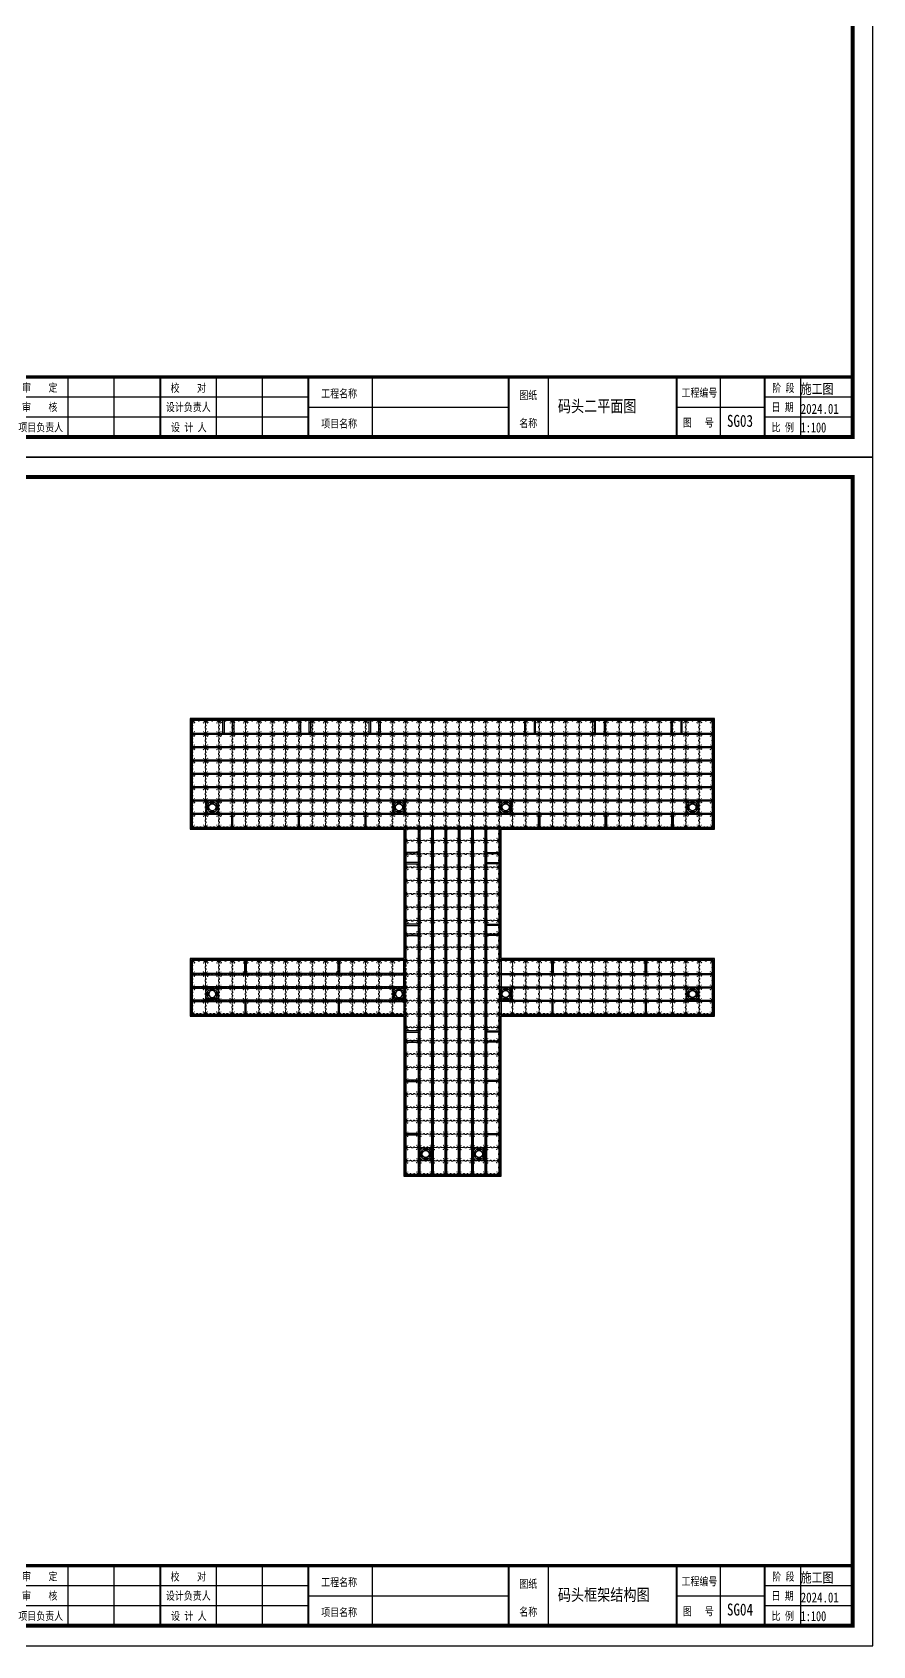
# Model space of a CAD drawing. Extents: x 343640352 to 343860175, y 671810750 to 672046431.
# Drawn here: x 343775215 to 343806715, y 671908190 to 671968662 of the extents above; entities that cross this region are included whole.
import ezdxf

# ---------------------------------------------------------------- set-up
doc = ezdxf.new("R2010")
doc.units = 0
doc.header["$LTSCALE"] = 1000
doc.layers.add('2维浮筒', color=7, linetype='Continuous', lineweight=5)
for name, color, linetype in [('W-_ANTICOLLISION防撞措施', 121, 'Continuous'), ('W-MOUNTING固定方式', 5, 'Continuous'), ('W-STEEL_FRAME钢架', 3, 'Continuous'), ('蓝色浮筒', 150, 'Continuous')]:
    doc.layers.add(name, color=color, linetype=linetype)
doc.styles.add('-宋体', font='', dxfattribs={"width": 0.8})
doc.styles.add('_TCH_DIM', font='SIMPLEX.shx', dxfattribs={"width": 0.7, "bigfont": 'GBCBIG.shx'})
doc.styles.get("Standard").update_dxf_attribs({"font": ''})
doc.styles.add('图框', font='')
doc.styles.add('黑体', font='simhei.ttf', dxfattribs={"width": 0.8})
doc.styles.get('-宋体').set_extended_font_data('SimSun')
doc.styles.get('Standard').set_extended_font_data('SimSun')
doc.styles.get('图框').set_extended_font_data('SimSun')

# ---------------------------------------------------------------- blocks, each defined once
blk = doc.blocks.new('$TITLEBLK$00000187')
for p, q in [((-196, 0), (-196, 15)), ((-184.5, 0), (-184.5, 15)), ((-159, 0), (-159, 15)), ((-147.5, 0), (-147.5, 15)), ((-120, 0), (-120, 15)), ((-76, 0), (-76, 15)), ((-33, 0), (-33, 15)), ((-13, 0), (-13, 15)), ((0, 0), (0, 15)), ((-136, 10), (-210, 10)), ((0, 10), (-22, 10)), ((-136, 5), (-210, 5)), ((-136, 7.5), (-86, 7.5)), ((-44, 7.5), (-22, 7.5)), ((0, 5), (-22, 5))]:
    blk.add_line(p, q)
for points, const_width in [([(-408.03, 0), (-408.03, 15), (0, 15)], 0.8), ([(-210, 0), (-210, 15)], 0.5), ([(-173, 0), (-173, 15)], 0.5), ([(-136, 0), (-136, 15)], 0.5), ([(-86, 0), (-86, 15)], 0.5), ([(-44, 0), (-44, 15)], 0.5), ([(-22, 0), (-22, 15)], 0.5)]:
    blk.add_lwpolyline(points, dxfattribs=dict(const_width=const_width))
at = {"style": '图框', "width": 0.8}
for s, p in [('审    定', (-207.53, 11.34)), ('校    对', (-170.43, 11.27)), ('工程名称', (-132.8, 9.86)), ('工程编号', (-42.79, 10.08)), ('阶 段', (-20.12, 11.27)), ('审    核', (-207.55, 6.48)), ('设计负责人', (-171.62, 6.48)), ('图纸', (-83.31, 9.46)), ('日 期', (-20.31, 6.48)), ('项目名称', (-132.8, 2.36)), ('名称', (-83.31, 2.46)), ('图   号', (-42.46, 2.6)), ('项目负责人', (-208.49, 1.42)), ('设 计 人', (-170.33, 1.42)), ('比 例', (-20.27, 1.42))]:
    blk.add_text(s, height=2, dxfattribs=at).set_placement(p)
for tag, p in [('审定人', (-193.68, 10.95)), ('校对', (-155.51, 10.92)), ('审核人', (-193.68, 6.03)), ('设计负责人', (-158.64, 6.23)), ('项目负责人', (-195.69, 1.11)), ('设计人', (-156.48, 1.18))]:
    blk.add_attdef(tag, p, '', height=3)
for tag, p, height, style, width in [('阶段', (-12.96, 10.81), 2.5, '黑体', 0.8), ('图名', (-73.67, 6.22), 3, '-宋体', 0.8), ('日期', (-12.96, 5.8), 2.5, '黑体', 0.8), ('图号', (-31.44, 2.55), 3, '_TCH_DIM', 0.7), ('比例', (-12.96, 1.14), 2.5, '黑体', 0.8)]:
    blk.add_attdef(tag, p, '', height=height, dxfattribs=dict(style=style, width=width))
blk = doc.blocks.new('rgthtyjyuk')
blk.add_lwpolyline([(0, 0), (420, 0), (420, 297), (0, 297)], close=True)
at = {"const_width": 1}
blk.add_lwpolyline([(6.97, 5), (415, 5), (415, 292), (6.97, 292)], close=True, dxfattribs=at)
at = {"const_width": 0.8}
blk.add_lwpolyline([(415, 20), (6.97, 20)], dxfattribs=at)
blk = doc.blocks.new('浮筒')
at = {"layer": '2维浮筒', "color": 150, "lineweight": 0}
for p, q in [((-49, 527), (-27, 549)), ((-49, 473), (-21, 445)), ((-49, 27), (-21, 55)), ((-16, 304), (-16, 326)), ((-16, 196), (-16, 174)), ((-13, 333), (-3, 345)), ((-13, 297), (16, 264)), ((-13, 203), (16, 236)), ((-13, 167), (-3, 155)), ((0, 351), (0, 395)), ((0, 105), (0, 149)), ((19, 242), (19, 258)), ((55, 479), (21, 445)), ((55, 21), (21, 55)), ((27, 549), (55, 521)), ((149, 500), (105, 500)), ((171, 484), (155, 497)), ((193, 481), (177, 481)), ((199, 484), (232, 513)), ((203, -13), (236, 16)), ((261, 516), (239, 516)), ((258, 19), (242, 19)), ((297, -13), (264, 16)), ((301, 484), (268, 513)), ((307, 481), (323, 481)), ((329, 484), (345, 497)), ((395, 500), (351, 500)), ((473, 549), (445, 521)), ((479, 445), (445, 479)), ((479, 55), (445, 21)), ((481, 307), (481, 323)), ((481, 193), (481, 177)), ((484, 329), (497, 345)), ((484, 301), (513, 268)), ((484, 199), (513, 232)), ((484, 171), (497, 155)), ((500, 351), (500, 395)), ((500, 105), (500, 149)), ((516, 239), (516, 261)), ((549, 473), (521, 445)), ((549, 27), (521, 55)), ((527, 549), (549, 527)), ((-27, -49), (-49, -27)), ((27, -49), (55, -21)), ((149, 0), (105, 0)), ((167, -13), (155, -3)), ((196, -16), (174, -16)), ((304, -16), (326, -16)), ((333, -13), (345, -3)), ((395, 0), (351, 0)), ((473, -49), (445, -21)), ((549, -27), (527, -49))]:
    blk.add_line(p, q, dxfattribs=at)
for centre in [(71, 89), (76, 415), (80, 80), (85, 424), (89, 71), (407, 65), (415, 76), (420, 420), (424, 85), (435, 93)]:
    blk.add_circle(centre, 3.5, dxfattribs=at)
for centre, radius, start, end in [((-22, 500), 38, 135, 225), ((-22, 0), 38, 135, 225), ((-24, 500), 7, 90, 270), ((-24, 0), 7, 90, 270), ((0, 522), 38, 45, 135), ((0, 500), 25, 106.2602, 163.7398), ((0, 500), 25, 196.2602, 253.7398), ((0, 0), 25, 106.2602, 163.7398), ((-70, 395), 70, 0, 45), ((-70, 105), 70, 315, 0), ((-6, 326), 10, 137.72631, 180), ((-6, 304), 10, 180, 222.27369), ((-6, 196), 10, 137.72631, 180), ((-6, 174), 10, 180, 222.27369), ((0, 524), 7, 0, 180), ((0, 476), 7, 180, 0), ((0, 24), 7, 0, 180), ((-10, 351), 10, 317.72631, 0), ((-10, 149), 10, 0, 42.27369), ((70, 395), 70, 135, 180), ((70, 105), 70, 180, 225), ((0, 500), 25, 16.2602, 73.7398), ((0, 500), 25, 286.2602, 343.7398), ((0, 0), 25, 16.2602, 73.7398), ((9, 258), 10, 0, 42.27369), ((9, 242), 10, 317.72631, 0), ((24, 500), 7, 270, 90), ((24, 0), 7, 270, 90), ((105, 570), 70, 225, 270), ((105, 430), 70, 90, 135), ((105, 70), 70, 225, 270), ((149, 490), 10, 47.72631, 90), ((177, 491), 10, 227.72631, 270), ((193, 491), 10, 270, 312.27369), ((239, 506), 10, 90, 132.27369), ((242, 9), 10, 90, 132.27369), ((258, 9), 10, 47.72631, 90), ((261, 506), 10, 47.72631, 90), ((307, 491), 10, 227.72631, 270), ((323, 491), 10, 270, 312.27369), ((351, 490), 10, 90, 132.27369), ((395, 570), 70, 270, 315), ((395, 430), 70, 45, 90), ((395, 70), 70, 270, 315), ((476, 500), 7, 90, 270), ((476, 0), 7, 90, 270), ((500, 522), 38, 45, 135), ((500, 500), 25, 106.2602, 163.7398), ((500, 500), 25, 196.2602, 253.7398), ((500, 0), 25, 106.2602, 163.7398), ((430, 395), 70, 0, 45), ((430, 105), 70, 315, 0), ((491, 323), 10, 137.72631, 180), ((491, 307), 10, 180, 222.27369), ((491, 193), 10, 137.72631, 180), ((491, 177), 10, 180, 222.27369), ((500, 524), 7, 0, 180), ((500, 476), 7, 180, 0), ((500, 24), 7, 0, 180), ((490, 351), 10, 317.72631, 0), ((490, 149), 10, 0, 42.27369), ((570, 395), 70, 135, 180), ((570, 105), 70, 180, 225), ((500, 500), 25, 16.2602, 73.7398), ((500, 500), 25, 286.2602, 343.7398), ((500, 0), 25, 16.2602, 73.7398), ((506, 261), 10, 0, 42.27369), ((506, 239), 10, 317.72631, 0), ((524, 500), 7, 270, 90), ((524, 0), 7, 270, 90), ((522, 500), 38, 315, 45), ((522, 0), 38, 315, 45), ((0, -22), 38, 225, 315), ((0, 0), 25, 196.2602, 253.7398), ((0, -24), 7, 180, 0), ((0, 0), 25, 286.2602, 343.7398), ((105, -70), 70, 90, 135), ((149, -10), 10, 47.72631, 90), ((174, -6), 10, 227.72631, 270), ((196, -6), 10, 270, 312.27369), ((304, -6), 10, 227.72631, 270), ((326, -6), 10, 270, 312.27369), ((351, -10), 10, 90, 132.27369), ((395, -70), 70, 45, 90), ((500, -22), 38, 225, 315), ((500, 0), 25, 196.2602, 253.7398), ((500, -24), 7, 180, 0), ((500, 0), 25, 286.2602, 343.7398)]:
    blk.add_arc(centre, radius, start, end, dxfattribs=at)
at = {"layer": '蓝色浮筒'}
for centre, radius, start, end in [((-25, 500), 5, 84.26083, 275.73917), ((-25, 0), 5, 84.26083, 275.73917), ((0, 500), 25, 101.47834, 168.52166), ((0, 500), 25, 191.47834, 258.52166), ((0, 0), 25, 101.47834, 168.52166), ((0, 525), 5, 354.26083, 185.73917), ((0, 475), 5, 174.26083, 5.73917), ((0, 25), 5, 354.26083, 185.73917), ((0, 500), 25, 11.47834, 78.52166), ((0, 500), 25, 281.47834, 348.52166), ((0, 0), 25, 11.47834, 78.52166), ((25, 500), 5, 264.26083, 95.73917), ((25, 0), 5, 264.26083, 95.73917), ((475, 500), 5, 84.26083, 275.73917), ((475, 0), 5, 84.26083, 275.73917), ((500, 500), 25, 101.47834, 168.52166), ((500, 500), 25, 191.47834, 258.52166), ((500, 0), 25, 101.47834, 168.52166), ((500, 525), 5, 354.26083, 185.73917), ((500, 475), 5, 174.26083, 5.73917), ((500, 25), 5, 354.26083, 185.73917), ((500, 500), 25, 11.47834, 78.52166), ((500, 500), 25, 281.47834, 348.52166), ((500, 0), 25, 11.47834, 78.52166), ((525, 500), 5, 264.26083, 95.73917), ((525, 0), 5, 264.26083, 95.73917), ((0, 0), 25, 191.47834, 258.52166), ((0, -25), 5, 174.26083, 5.73917), ((0, 0), 25, 281.47834, 348.52166), ((500, 0), 25, 191.47834, 258.52166), ((500, -25), 5, 174.26083, 5.73917), ((500, 0), 25, 281.47834, 348.52166)]:
    blk.add_arc(centre, radius, start, end, dxfattribs=at)
blk = doc.blocks.new('*U461')
at = {"layer": '蓝色浮筒', "rotation": 180.0000000383531}
blk.add_blockref('浮筒', (250, 250), dxfattribs=at)
blk = doc.blocks.new('*U462')
at = {"layer": 'W-_ANTICOLLISION防撞措施', "color": 0, "linetype": 'ByBlock', "lineweight": -2, "transparency": 16777216}
for p in [(0, 0), (500, 0), (1000, 0), (1500, 0), (2000, 0), (2500, 0), (3000, 0), (3500, 0), (4000, 0), (4500, 0), (5000, 0), (5500, 0), (6000, 0), (6500, 0), (7000, 0), (7500, 0), (8000, 0), (8500, 0), (9000, 0), (9500, 0), (10000, 0), (10500, 0), (11000, 0), (11500, 0), (12000, 0), (12500, 0), (13000, 0), (13500, 0), (14000, 0), (14500, 0), (15000, 0), (15500, 0), (16000, 0), (16500, 0), (17000, 0), (17500, 0), (18000, 0), (18500, 0), (19000, 0), (0, -500), (500, -500), (1000, -500), (1500, -500), (2000, -500), (2500, -500), (3000, -500), (3500, -500), (4000, -500), (4500, -500), (5000, -500), (5500, -500), (6000, -500), (6500, -500), (7000, -500), (7500, -500), (8000, -500), (8500, -500), (9000, -500), (9500, -500), (10000, -500), (10500, -500), (11000, -500), (11500, -500), (12000, -500), (12500, -500), (13000, -500), (13500, -500), (14000, -500), (14500, -500), (15000, -500), (15500, -500), (16000, -500), (16500, -500), (17000, -500), (17500, -500), (18000, -500), (18500, -500), (19000, -500), (0, -1000), (0, -1500), (500, -1000), (500, -1500), (1000, -1000), (1000, -1500), (1500, -1000), (1500, -1500), (2000, -1000), (2000, -1500), (2500, -1000), (2500, -1500), (3000, -1000), (3000, -1500), (3500, -1000), (3500, -1500), (4000, -1000), (4000, -1500), (4500, -1000), (4500, -1500), (5000, -1000), (5000, -1500), (5500, -1000), (5500, -1500), (6000, -1000), (6000, -1500), (6500, -1000), (6500, -1500), (7000, -1000), (7000, -1500), (7500, -1000), (7500, -1500), (8000, -1000), (8000, -1500), (8500, -1000), (8500, -1500), (9000, -1000), (9000, -1500), (9500, -1000), (9500, -1500), (10000, -1000), (10000, -1500), (10500, -1000), (10500, -1500), (11000, -1000), (11000, -1500), (11500, -1000), (11500, -1500), (12000, -1000), (12000, -1500), (12500, -1000), (12500, -1500), (13000, -1000), (13000, -1500), (13500, -1000), (13500, -1500), (14000, -1000), (14000, -1500), (14500, -1000), (14500, -1500), (15000, -1000), (15000, -1500), (15500, -1000), (15500, -1500), (16000, -1000), (16000, -1500), (16500, -1000), (16500, -1500), (17000, -1000), (17000, -1500), (17500, -1000), (17500, -1500), (18000, -1000), (18000, -1500), (18500, -1000), (18500, -1500), (19000, -1000), (19000, -1500), (0, -2000), (500, -2000), (1000, -2000), (1500, -2000), (2000, -2000), (2500, -2000), (3000, -2000), (3500, -2000), (4000, -2000), (4500, -2000), (5000, -2000), (5500, -2000), (6000, -2000), (6500, -2000), (7000, -2000), (7500, -2000), (8000, -2000), (8500, -2000), (9000, -2000), (9500, -2000), (10000, -2000), (10500, -2000), (11000, -2000), (11500, -2000), (12000, -2000), (12500, -2000), (13000, -2000), (13500, -2000), (14000, -2000), (14500, -2000), (15000, -2000), (15500, -2000), (16000, -2000), (16500, -2000), (17000, -2000), (17500, -2000), (18000, -2000), (18500, -2000), (19000, -2000), (0, -2500), (500, -2500), (1000, -2500), (1500, -2500), (2000, -2500), (2500, -2500), (3000, -2500), (3500, -2500), (4000, -2500), (4500, -2500), (5000, -2500), (5500, -2500), (6000, -2500), (6500, -2500), (7000, -2500), (7500, -2500), (8000, -2500), (8500, -2500), (9000, -2500), (9500, -2500), (10000, -2500), (10500, -2500), (11000, -2500), (11500, -2500), (12000, -2500), (12500, -2500), (13000, -2500), (13500, -2500), (14000, -2500), (14500, -2500), (15000, -2500), (15500, -2500), (16000, -2500), (16500, -2500), (17000, -2500), (17500, -2500), (18000, -2500), (18500, -2500), (19000, -2500), (0, -3000), (500, -3000), (1000, -3000), (1500, -3000), (2000, -3000), (2500, -3000), (3000, -3000), (3500, -3000), (4000, -3000), (4500, -3000), (5000, -3000), (5500, -3000), (6000, -3000), (6500, -3000), (7000, -3000), (7500, -3000), (8000, -3000), (8500, -3000), (9000, -3000), (9500, -3000), (10000, -3000), (10500, -3000), (11000, -3000), (11500, -3000), (12000, -3000), (12500, -3000), (13000, -3000), (13500, -3000), (14000, -3000), (14500, -3000), (15000, -3000), (15500, -3000), (16000, -3000), (16500, -3000), (17000, -3000), (17500, -3000), (18000, -3000), (18500, -3000), (19000, -3000), (0, -3500), (500, -3500), (1000, -3500), (1500, -3500), (2000, -3500), (2500, -3500), (3000, -3500), (3500, -3500), (4000, -3500), (4500, -3500), (5000, -3500), (5500, -3500), (6000, -3500), (6500, -3500), (7000, -3500), (7500, -3500), (8000, -3500), (8500, -3500), (9000, -3500), (9500, -3500), (10000, -3500), (10500, -3500), (11000, -3500), (11500, -3500), (12000, -3500), (12500, -3500), (13000, -3500), (13500, -3500), (14000, -3500), (14500, -3500), (15000, -3500), (15500, -3500), (16000, -3500), (16500, -3500), (17000, -3500), (17500, -3500), (18000, -3500), (18500, -3500), (19000, -3500)]:
    blk.add_blockref('*U461', p, dxfattribs=at)
blk = doc.blocks.new('*U463')
at = {"layer": '蓝色浮筒', "rotation": 180.0000000383531}
blk.add_blockref('浮筒', (250, 250), dxfattribs=at)
blk = doc.blocks.new('*U466')
at = {"layer": 'W-_ANTICOLLISION防撞措施', "color": 0, "linetype": 'ByBlock', "lineweight": -2, "transparency": 16777216}
for p in [(0, 0), (500, 0), (1000, 0), (1500, 0), (2000, 0), (2500, 0), (3000, 0), (0, -500), (500, -500), (1000, -500), (1500, -500), (2000, -500), (2500, -500), (3000, -500), (0, -1000), (0, -1500), (500, -1000), (500, -1500), (1000, -1000), (1000, -1500), (1500, -1000), (1500, -1500), (2000, -1000), (2000, -1500), (2500, -1000), (2500, -1500), (3000, -1000), (3000, -1500), (0, -2000), (500, -2000), (1000, -2000), (1500, -2000), (2000, -2000), (2500, -2000), (3000, -2000), (0, -2500), (500, -2500), (1000, -2500), (1500, -2500), (2000, -2500), (2500, -2500), (3000, -2500), (0, -3000), (500, -3000), (1000, -3000), (1500, -3000), (2000, -3000), (2500, -3000), (3000, -3000), (0, -3500), (500, -3500), (1000, -3500), (1500, -3500), (2000, -3500), (2500, -3500), (3000, -3500), (0, -4000), (0, -4500), (500, -4000), (500, -4500), (1000, -4000), (1000, -4500), (1500, -4000), (1500, -4500), (2000, -4000), (2000, -4500), (2500, -4000), (2500, -4500), (3000, -4000), (3000, -4500), (0, -5000), (500, -5000), (1000, -5000), (1500, -5000), (2000, -5000), (2500, -5000), (3000, -5000), (0, -5500), (500, -5500), (1000, -5500), (1500, -5500), (2000, -5500), (2500, -5500), (3000, -5500), (0, -6000), (500, -6000), (1000, -6000), (1500, -6000), (2000, -6000), (2500, -6000), (3000, -6000), (0, -6500), (500, -6500), (1000, -6500), (1500, -6500), (2000, -6500), (2500, -6500), (3000, -6500), (0, -7000), (0, -7500), (500, -7000), (500, -7500), (1000, -7000), (1000, -7500), (1500, -7000), (1500, -7500), (2000, -7000), (2000, -7500), (2500, -7000), (2500, -7500), (3000, -7000), (3000, -7500), (0, -8000), (500, -8000), (1000, -8000), (1500, -8000), (2000, -8000), (2500, -8000), (3000, -8000), (0, -8500), (500, -8500), (1000, -8500), (1500, -8500), (2000, -8500), (2500, -8500), (3000, -8500), (0, -9000), (500, -9000), (1000, -9000), (1500, -9000), (2000, -9000), (2500, -9000), (3000, -9000), (0, -9500), (500, -9500), (1000, -9500), (1500, -9500), (2000, -9500), (2500, -9500), (3000, -9500), (0, -10000), (0, -10500), (500, -10000), (500, -10500), (1000, -10000), (1000, -10500), (1500, -10000), (1500, -10500), (2000, -10000), (2000, -10500), (2500, -10000), (2500, -10500), (3000, -10000), (3000, -10500), (0, -11000), (500, -11000), (1000, -11000), (1500, -11000), (2000, -11000), (2500, -11000), (3000, -11000), (0, -11500), (500, -11500), (1000, -11500), (1500, -11500), (2000, -11500), (2500, -11500), (3000, -11500), (0, -12000), (500, -12000), (1000, -12000), (1500, -12000), (2000, -12000), (2500, -12000), (3000, -12000), (0, -12500), (500, -12500), (1000, -12500), (1500, -12500), (2000, -12500), (2500, -12500), (3000, -12500)]:
    blk.add_blockref('*U463', p, dxfattribs=at)
blk = doc.blocks.new('*U459')
at = {"layer": '蓝色浮筒', "rotation": 180.0000000383531}
blk.add_blockref('浮筒', (250, 250), dxfattribs=at)
blk = doc.blocks.new('*U460')
at = {"layer": 'W-_ANTICOLLISION防撞措施', "color": 0, "linetype": 'ByBlock', "lineweight": -2, "transparency": 16777216}
for p in [(0, 0), (500, 0), (1000, 0), (1500, 0), (2000, 0), (2500, 0), (3000, 0), (3500, 0), (4000, 0), (4500, 0), (5000, 0), (5500, 0), (6000, 0), (6500, 0), (7000, 0), (7500, 0), (0, -500), (500, -500), (1000, -500), (1500, -500), (2000, -500), (2500, -500), (3000, -500), (3500, -500), (4000, -500), (4500, -500), (5000, -500), (5500, -500), (6000, -500), (6500, -500), (7000, -500), (7500, -500), (0, -1000), (0, -1500), (500, -1000), (500, -1500), (1000, -1000), (1000, -1500), (1500, -1000), (1500, -1500), (2000, -1000), (2000, -1500), (2500, -1000), (2500, -1500), (3000, -1000), (3000, -1500), (3500, -1000), (3500, -1500), (4000, -1000), (4000, -1500), (4500, -1000), (4500, -1500), (5000, -1000), (5000, -1500), (5500, -1000), (5500, -1500), (6000, -1000), (6000, -1500), (6500, -1000), (6500, -1500), (7000, -1000), (7000, -1500), (7500, -1000), (7500, -1500)]:
    blk.add_blockref('*U459', p, dxfattribs=at)
blk = doc.blocks.new('*U394')
at = {"color": 8, "linetype": 'Continuous', "lineweight": 15}
for p, q in [((-1, 2), (-2, 1)), ((0, 1), (0, -1)), ((-1, -2), (-2, -1))]:
    blk.add_line(p, q, dxfattribs=at)
at = {"color": 7, "linetype": 'Continuous', "lineweight": 15}
for p, q in [((16, 1), (0, 1)), ((0, 0), (19, 0)), ((16, 1), (16, 0)), ((19, -1), (19, 0)), ((0, -1), (19, -1))]:
    blk.add_line(p, q, dxfattribs=at)
for centre, radius, start, end in [((-3, 0), 2.9, 41.31782, 318.68218), ((-3, 0), 1.45, 41.31782, 318.68218), ((0, 3), 2.82, 221.31782, 270), ((0, -3), 2.82, 90, 138.68218), ((0, 3), 1.37, 221.31782, 270), ((0, -3), 1.37, 90, 138.68218)]:
    blk.add_arc(centre, radius, start, end, dxfattribs=at)
blk = doc.blocks.new('*U395')
blk.add_lwpolyline([(-12, 0), (-12, 2.5), (12, 2.5), (12, 0)], close=True)
blk = doc.blocks.new('无头销轴_B型_D12X150')
at = {"color": 0}
for p, q in [((-72, 6), (-72, -6)), ((72, 6), (72, -6))]:
    blk.add_line(p, q, dxfattribs=at)
blk.add_lwpolyline([(-75, 4), (-75, -4), (-72, -6), (72, -6), (75, -4), (75, 4), (72, 6), (-72, 6)], close=True, dxfattribs=at)
for centre in [(-70, 0), (70, 0)]:
    blk.add_circle(centre, 1.6, dxfattribs=at)
blk = doc.blocks.new('sdf')
at = {"layer": 'W-MOUNTING固定方式', "color": 0}
for p, q in [((43108, -2622), (43108, -2815)), ((43109, -2673), (43112, -2671)), ((43109, -2764), (43109, -2673)), ((43109, -2764), (43112, -2766)), ((43112, -2671), (43112, -2766)), ((43112, -2671), (43186, -2671)), ((43186, -2766), (43112, -2766)), ((43186, -2766), (43186, -2671)), ((43186, -2671), (43189, -2673)), ((43186, -2766), (43189, -2764)), ((43189, -2673), (43189, -2764)), ((43285, -2497), (43283, -2500)), ((43378, -2500), (43283, -2500)), ((43283, -2574), (43283, -2500)), ((43283, -2574), (43378, -2574)), ((43283, -2574), (43285, -2577)), ((43283, -2863), (43285, -2860)), ((43378, -2863), (43283, -2863)), ((43283, -2937), (43283, -2863)), ((43283, -2937), (43378, -2937)), ((43285, -2940), (43283, -2937)), ((43285, -2497), (43376, -2497)), ((43376, -2577), (43285, -2577)), ((43285, -2860), (43376, -2860)), ((43375, -2940), (43285, -2940)), ((43375, -2940), (43378, -2937)), ((43376, -2497), (43378, -2500)), ((43378, -2574), (43376, -2577)), ((43378, -2863), (43376, -2860)), ((43378, -2500), (43378, -2574)), ((43378, -2863), (43378, -2937)), ((43475, -2671), (43472, -2673)), ((43472, -2764), (43472, -2673)), ((43475, -2766), (43472, -2764)), ((43475, -2671), (43475, -2766)), ((43475, -2671), (43549, -2671)), ((43549, -2766), (43475, -2766)), ((43549, -2766), (43549, -2671)), ((43552, -2674), (43549, -2671)), ((43552, -2764), (43549, -2766)), ((43552, -2674), (43552, -2764))]:
    blk.add_line(p, q, dxfattribs=at)
at = {"layer": 'W-MOUNTING固定方式', "color": 6}
for points in [[(43123, -2568), (43052, -2497, -0.414214), (43052, -2441), (43052, -2441, -0.414214), (43109, -2441), (43179, -2511)], [(43123, -2870), (43052, -2941, 0.414214), (43052, -2997), (43052, -2997, 0.414214), (43109, -2997), (43179, -2927)], [(43538, -2568), (43609, -2497, 0.414214), (43609, -2441), (43609, -2441, 0.414214), (43552, -2441), (43482, -2511)], [(43538, -2870), (43609, -2941, -0.414214), (43609, -2997), (43609, -2997, -0.414214), (43552, -2997), (43482, -2927)]]:
    blk.add_lwpolyline(points, format="xyb", dxfattribs=at)
at = {"layer": 'W-MOUNTING固定方式'}
for points in [[(43194, -2941), (43467, -2941), (43553, -2856), (43553, -2582), (43467, -2496), (43194, -2496), (43108, -2582), (43108, -2856)], [(43219, -2881), (43442, -2881), (43493, -2831), (43493, -2607), (43442, -2556), (43219, -2556), (43168, -2607), (43168, -2831)]]:
    blk.add_lwpolyline(points, close=True, dxfattribs=at)
at = {"layer": 'W-MOUNTING固定方式', "color": 0}
for points in [[(43108, -2669), (43149, -2669), (43169, -2669), (43169, -2660), (43149, -2660), (43108, -2660)], [(43108, -2777), (43149, -2777), (43169, -2777), (43169, -2768), (43149, -2768), (43108, -2768)], [(43272, -2496), (43272, -2537), (43272, -2557), (43281, -2557), (43281, -2537), (43281, -2496)], [(43281, -2941), (43281, -2900), (43281, -2880), (43272, -2880), (43272, -2900), (43272, -2941)], [(43380, -2496), (43380, -2537), (43380, -2557), (43389, -2557), (43389, -2537), (43389, -2496)], [(43389, -2941), (43389, -2900), (43389, -2880), (43380, -2880), (43380, -2900), (43380, -2941)], [(43553, -2660), (43512, -2660), (43492, -2660), (43492, -2669), (43512, -2669), (43553, -2669)], [(43553, -2768), (43512, -2768), (43492, -2768), (43492, -2777), (43512, -2777), (43553, -2777)]]:
    blk.add_lwpolyline(points, dxfattribs=at)
at = {"layer": 'W-MOUNTING固定方式', "color": 5}
for centre in [(43080, -2469), (43080, -2969), (43580, -2469), (43580, -2969)]:
    blk.add_circle(centre, 7, dxfattribs=at)
at = {"layer": 'W-MOUNTING固定方式'}
for radius in [136, 130]:
    blk.add_circle((43330, -2719), radius, dxfattribs=at)
at = {"layer": 'W-MOUNTING固定方式', "color": 0, "xscale": -1}
for name, p, rotation in [('*U394', (43143, -2649), 180), ('*U394', (43261, -2906), 270), ('*U395', (43272, -2900), 90), ('*U395', (43389, -2537), 270.0000000000001), ('*U394', (43400, -2531), 90.00000000000007), ('*U395', (43512, -2777), 180)]:
    blk.add_blockref(name, p, dxfattribs=dict(at, rotation=rotation))
for name, p in [('*U395', (43149, -2660)), ('*U394', (43518, -2788))]:
    blk.add_blockref(name, p, dxfattribs=at)
at = {"layer": 'W-MOUNTING固定方式', "color": 0}
for name, p, rotation in [('*U395', (43149, -2777), 180), ('无头销轴_B型_D12X150', (43149, -2719), 90), ('无头销轴_B型_D12X150', (43330, -2900), 180), ('*U394', (43261, -2531), 270.0000000000001), ('*U395', (43272, -2537), 90.00000000000004), ('*U395', (43389, -2900), 270), ('*U394', (43400, -2906), 90.00000000000001), ('*U394', (43518, -2649), 180), ('无头销轴_B型_D12X150', (43512, -2719), 270)]:
    blk.add_blockref(name, p, dxfattribs=dict(at, rotation=rotation))
for name, p in [('*U394', (43143, -2788)), ('无头销轴_B型_D12X150', (43330, -2537)), ('*U395', (43512, -2660))]:
    blk.add_blockref(name, p, dxfattribs=at)
blk = doc.blocks.new('*U464')
at = {"layer": '蓝色浮筒', "rotation": 180.0000000383531}
blk.add_blockref('浮筒', (250, 250), dxfattribs=at)
blk = doc.blocks.new('*U465')
at = {"layer": 'W-_ANTICOLLISION防撞措施', "color": 0, "linetype": 'ByBlock', "lineweight": -2, "transparency": 16777216}
for p in [(0, 0), (500, 0), (1000, 0), (1500, 0), (2000, 0), (2500, 0), (3000, 0), (3500, 0), (4000, 0), (4500, 0), (5000, 0), (5500, 0), (6000, 0), (6500, 0), (7000, 0), (7500, 0), (0, -500), (500, -500), (1000, -500), (1500, -500), (2000, -500), (2500, -500), (3000, -500), (3500, -500), (4000, -500), (4500, -500), (5000, -500), (5500, -500), (6000, -500), (6500, -500), (7000, -500), (7500, -500), (0, -1000), (0, -1500), (500, -1000), (500, -1500), (1000, -1000), (1000, -1500), (1500, -1000), (1500, -1500), (2000, -1000), (2000, -1500), (2500, -1000), (2500, -1500), (3000, -1000), (3000, -1500), (3500, -1000), (3500, -1500), (4000, -1000), (4000, -1500), (4500, -1000), (4500, -1500), (5000, -1000), (5000, -1500), (5500, -1000), (5500, -1500), (6000, -1000), (6000, -1500), (6500, -1000), (6500, -1500), (7000, -1000), (7000, -1500), (7500, -1000), (7500, -1500)]:
    blk.add_blockref('*U464', p, dxfattribs=at)
blk = doc.blocks.new('*U452')
at = {"layer": 'W-STEEL_FRAME钢架'}
blk.add_lwpolyline([(-25, 263), (25, 263), (25, -238), (-25, -238)], close=True, dxfattribs=at)
blk = doc.blocks.new('*U453')
at = {"layer": 'W-STEEL_FRAME钢架', "color": 0, "linetype": 'ByBlock', "lineweight": -2, "transparency": 16777216}
for p in [(0, 0), (370, 0)]:
    blk.add_blockref('*U452', p, dxfattribs=at)
blk = doc.blocks.new('*U454')
at = {"layer": 'W-STEEL_FRAME钢架'}
blk.add_lwpolyline([(-25, 238), (25, 238), (25, -253), (-25, -253)], close=True, dxfattribs=at)
blk = doc.blocks.new('*U455')
at = {"layer": 'W-STEEL_FRAME钢架', "color": 0, "linetype": 'ByBlock', "lineweight": -2, "transparency": 16777216}
for p in [(0, 0), (370, 0)]:
    blk.add_blockref('*U454', p, dxfattribs=at)
blk = doc.blocks.new('*U456')
at = {"layer": 'W-STEEL_FRAME钢架'}
blk.add_lwpolyline([(-25, 238), (25, 238), (25, -263), (-25, -263)], close=True, dxfattribs=at)
blk = doc.blocks.new('*U457')
at = {"layer": 'W-STEEL_FRAME钢架', "color": 0, "linetype": 'ByBlock', "lineweight": -2, "transparency": 16777216}
for p in [(0, 0), (370, 0)]:
    blk.add_blockref('*U456', p, dxfattribs=at)
blk = doc.blocks.new('*U458')
at = {"layer": 'W-STEEL_FRAME钢架'}
blk.add_lwpolyline([(-25, 238), (25, 238), (25, -263), (-25, -263)], close=True, dxfattribs=at)
blk = doc.blocks.new('*U427')
at = {"layer": 'W-STEEL_FRAME钢架', "color": 0, "linetype": 'ByBlock', "lineweight": -2, "transparency": 16777216}
for p in [(0, 0), (370, 0)]:
    blk.add_blockref('*U458', p, dxfattribs=at)
blk = doc.blocks.new('*U430')
at = {"layer": 'W-STEEL_FRAME钢架'}
blk.add_lwpolyline([(-25, 238), (25, 238), (25, -263), (-25, -263)], close=True, dxfattribs=at)
blk = doc.blocks.new('*U431')
at = {"layer": 'W-STEEL_FRAME钢架', "color": 0, "linetype": 'ByBlock', "lineweight": -2, "transparency": 16777216}
for p in [(0, 0), (370, 0)]:
    blk.add_blockref('*U430', p, dxfattribs=at)
blk = doc.blocks.new('*U428')
at = {"layer": 'W-STEEL_FRAME钢架'}
blk.add_lwpolyline([(-25, 238), (25, 238), (25, -263), (-25, -263)], close=True, dxfattribs=at)
blk = doc.blocks.new('*U429')
at = {"layer": 'W-STEEL_FRAME钢架', "color": 0, "linetype": 'ByBlock', "lineweight": -2, "transparency": 16777216}
for p in [(0, 0), (370, 0)]:
    blk.add_blockref('*U428', p, dxfattribs=at)
blk = doc.blocks.new('*U432')
at = {"layer": 'W-STEEL_FRAME钢架'}
blk.add_lwpolyline([(-9774, 25), (9774, 25), (9774, -25), (-9774, -25)], close=True, dxfattribs=at)
blk = doc.blocks.new('*U433')
at = {"layer": 'W-STEEL_FRAME钢架', "color": 0, "linetype": 'ByBlock', "lineweight": -2, "transparency": 16777216}
for p in [(0, 3000), (0, 2500), (0, 2000), (0, 1500), (0, 1000), (0, 500), (0, 0)]:
    blk.add_blockref('*U432', p, dxfattribs=at)
blk = doc.blocks.new('*U434')
at = {"layer": 'W-STEEL_FRAME钢架'}
blk.add_lwpolyline([(-25, 263), (25, 263), (25, -238), (-25, -238)], close=True, dxfattribs=at)
blk = doc.blocks.new('*U435')
at = {"layer": 'W-STEEL_FRAME钢架', "color": 0, "linetype": 'ByBlock', "lineweight": -2, "transparency": 16777216}
for p in [(0, 0), (370, 0)]:
    blk.add_blockref('*U434', p, dxfattribs=at)
blk = doc.blocks.new('*U436')
at = {"layer": 'W-STEEL_FRAME钢架'}
blk.add_lwpolyline([(-25, 263), (25, 263), (25, -238), (-25, -238)], close=True, dxfattribs=at)
blk = doc.blocks.new('*U437')
at = {"layer": 'W-STEEL_FRAME钢架', "color": 0, "linetype": 'ByBlock', "lineweight": -2, "transparency": 16777216}
for p in [(0, 0), (370, 0)]:
    blk.add_blockref('*U436', p, dxfattribs=at)
blk = doc.blocks.new('*U442')
at = {"layer": 'W-STEEL_FRAME钢架'}
blk.add_lwpolyline([(-25, 263), (25, 263), (25, -238), (-25, -238)], close=True, dxfattribs=at)
blk = doc.blocks.new('*U443')
at = {"layer": 'W-STEEL_FRAME钢架', "color": 0, "linetype": 'ByBlock', "lineweight": -2, "transparency": 16777216}
for p in [(0, 0), (370, 0)]:
    blk.add_blockref('*U442', p, dxfattribs=at)
blk = doc.blocks.new('*U438')
at = {"layer": 'W-STEEL_FRAME钢架'}
blk.add_lwpolyline([(-25, 263), (25, 263), (25, -238), (-25, -238)], close=True, dxfattribs=at)
blk = doc.blocks.new('*U439')
at = {"layer": 'W-STEEL_FRAME钢架', "color": 0, "linetype": 'ByBlock', "lineweight": -2, "transparency": 16777216}
for p in [(0, 0), (370, 0)]:
    blk.add_blockref('*U438', p, dxfattribs=at)
blk = doc.blocks.new('*U440')
at = {"layer": 'W-STEEL_FRAME钢架'}
blk.add_lwpolyline([(-25, 263), (25, 263), (25, -238), (-25, -238)], close=True, dxfattribs=at)
blk = doc.blocks.new('*U441')
at = {"layer": 'W-STEEL_FRAME钢架', "color": 0, "linetype": 'ByBlock', "lineweight": -2, "transparency": 16777216}
for p in [(0, 0), (370, 0)]:
    blk.add_blockref('*U440', p, dxfattribs=at)
blk = doc.blocks.new('*U444')
at = {"layer": 'W-STEEL_FRAME钢架'}
blk.add_lwpolyline([(-25, -232), (25, -232), (25, 268), (-25, 268)], close=True, dxfattribs=at)
blk = doc.blocks.new('*U445')
at = {"layer": 'W-STEEL_FRAME钢架', "color": 0, "linetype": 'ByBlock', "lineweight": -2, "transparency": 16777216}
for p in [(0, 0), (2500, 0), (5000, 0)]:
    blk.add_blockref('*U444', p, dxfattribs=at)
blk = doc.blocks.new('*U446')
at = {"layer": 'W-STEEL_FRAME钢架'}
blk.add_lwpolyline([(-25, -232), (25, -232), (25, 268), (-25, 268)], close=True, dxfattribs=at)
blk = doc.blocks.new('*U447')
at = {"layer": 'W-STEEL_FRAME钢架', "color": 0, "linetype": 'ByBlock', "lineweight": -2, "transparency": 16777216}
for p in [(0, 0), (2500, 0), (5000, 0)]:
    blk.add_blockref('*U446', p, dxfattribs=at)
blk = doc.blocks.new('*U448')
at = {"layer": 'W-STEEL_FRAME钢架'}
blk.add_lwpolyline([(-25, 263), (25, 263), (25, -238), (-25, -238)], close=True, dxfattribs=at)
blk = doc.blocks.new('*U449')
at = {"layer": 'W-STEEL_FRAME钢架', "color": 0, "linetype": 'ByBlock', "lineweight": -2, "transparency": 16777216}
for p in [(0, 0), (3500, 0)]:
    blk.add_blockref('*U448', p, dxfattribs=at)
blk = doc.blocks.new('*U450')
at = {"layer": 'W-STEEL_FRAME钢架'}
blk.add_lwpolyline([(-25, 263), (25, 263), (25, -238), (-25, -238)], close=True, dxfattribs=at)
blk = doc.blocks.new('*U451')
at = {"layer": 'W-STEEL_FRAME钢架', "color": 0, "linetype": 'ByBlock', "lineweight": -2, "transparency": 16777216}
for p in [(0, 0), (3500, 0)]:
    blk.add_blockref('*U450', p, dxfattribs=at)
blk = doc.blocks.new('*U417')
at = {"layer": 'W-STEEL_FRAME钢架'}
blk.add_lwpolyline([(-25, 263), (25, 263), (25, -238), (-25, -238)], close=True, dxfattribs=at)
blk = doc.blocks.new('*U418')
at = {"layer": 'W-STEEL_FRAME钢架', "color": 0, "linetype": 'ByBlock', "lineweight": -2, "transparency": 16777216}
for p in [(0, 0), (3500, 0)]:
    blk.add_blockref('*U417', p, dxfattribs=at)
blk = doc.blocks.new('*U419')
at = {"layer": 'W-STEEL_FRAME钢架'}
blk.add_lwpolyline([(-25, 263), (25, 263), (25, -238), (-25, -238)], close=True, dxfattribs=at)
blk = doc.blocks.new('*U420')
at = {"layer": 'W-STEEL_FRAME钢架', "color": 0, "linetype": 'ByBlock', "lineweight": -2, "transparency": 16777216}
for p in [(0, 0), (3500, 0)]:
    blk.add_blockref('*U419', p, dxfattribs=at)
blk = doc.blocks.new('*U421')
at = {"layer": 'W-STEEL_FRAME钢架'}
blk.add_lwpolyline([(-262, 25), (-262, -25), (238, -25), (238, 25)], close=True, dxfattribs=at)
blk = doc.blocks.new('*U422')
at = {"layer": 'W-STEEL_FRAME钢架', "color": 0, "linetype": 'ByBlock', "lineweight": -2, "transparency": 16777216}
for p in [(0, 2000), (0, 0)]:
    blk.add_blockref('*U421', p, dxfattribs=at)
blk = doc.blocks.new('*U423')
at = {"layer": 'W-STEEL_FRAME钢架'}
blk.add_lwpolyline([(-262, 25), (-262, -25), (238, -25), (238, 25)], close=True, dxfattribs=at)
blk = doc.blocks.new('*U424')
at = {"layer": 'W-STEEL_FRAME钢架', "color": 0, "linetype": 'ByBlock', "lineweight": -2, "transparency": 16777216}
for p in [(0, 2000), (0, 0)]:
    blk.add_blockref('*U423', p, dxfattribs=at)
blk = doc.blocks.new('*U425')
at = {"layer": 'W-STEEL_FRAME钢架'}
blk.add_lwpolyline([(-25, 238), (25, 238), (25, -253), (-25, -253)], close=True, dxfattribs=at)
blk = doc.blocks.new('*U426')
at = {"layer": 'W-STEEL_FRAME钢架', "color": 0, "linetype": 'ByBlock', "lineweight": -2, "transparency": 16777216}
for p in [(0, 0), (370, 0)]:
    blk.add_blockref('*U425', p, dxfattribs=at)

msp = doc.modelspace()

# ---------------------------------------------------------------- linework, layer by layer
at = {"color": 1}
msp.add_lwpolyline([(343781209.4, 671942865.8), (343781209.4, 671938865.8), (343789209.4, 671938865.8), (343789209.4, 671933865.8), (343781209.4, 671933865.8), (343781209.4, 671931865.8), (343789209.4, 671931865.8), (343789209.4, 671925865.8), (343792709.4, 671925865.8), (343792709.4, 671931865.8), (343800709.4, 671931865.8), (343800709.4, 671933865.8), (343792709.4, 671933865.8), (343792709.4, 671938865.8), (343800709.2, 671938865.8), (343800709.2, 671942865.8), (343781209.4, 671942865.8)], close=True, dxfattribs=at)
at = {"layer": 'W-STEEL_FRAME钢架'}
for points in [[(343781134.4, 671942940.8), (343781134.4, 671938790.8), (343789134.4, 671938790.8), (343789134.4, 671933940.8), (343781134.4, 671933940.8), (343781134.4, 671931790.8), (343789134.4, 671931790.8), (343789134.4, 671925790.8), (343792784.4, 671925790.8), (343792784.4, 671931790.8), (343800784.4, 671931790.8), (343800784.4, 671933940.8), (343792784.4, 671933940.8), (343792784.4, 671938790.8), (343800784.2, 671938790.8), (343800784.2, 671942940.8)], [(343781184.4, 671942890.8), (343781184.4, 671938840.8), (343789184.4, 671938840.8), (343789184.4, 671933890.8), (343781184.4, 671933890.8), (343781184.4, 671931840.8), (343789184.4, 671931840.8), (343789184.4, 671925840.8), (343792734.4, 671925840.8), (343792734.4, 671931840.8), (343800734.4, 671931840.8), (343800734.4, 671933890.8), (343792734.4, 671933890.8), (343792734.4, 671938840.8), (343800734.2, 671938840.8), (343800734.2, 671942890.8)], [(343789184.4, 671938840.8), (343792734.4, 671938840.7), (343792734.4, 671938790.7), (343789184.4, 671938790.8)], [(343789734.4, 671938790.7), (343789734.3, 671925840.8), (343789684.3, 671925840.8), (343789684.4, 671938790.7)], [(343790234.4, 671938790.7), (343790234.3, 671925840.8), (343790184.3, 671925840.8), (343790184.4, 671938790.7)], [(343790734.4, 671938790.7), (343790734.3, 671925840.8), (343790684.3, 671925840.8), (343790684.4, 671938790.7)], [(343791234.4, 671938790.7), (343791234.3, 671925840.8), (343791184.3, 671925840.8), (343791184.4, 671938790.7)], [(343791734.4, 671938790.7), (343791734.3, 671925840.8), (343791684.3, 671925840.8), (343791684.4, 671938790.7)], [(343792234.4, 671938790.7), (343792234.3, 671925840.8), (343792184.3, 671925840.8), (343792184.4, 671938790.7)], [(343789134.3, 671933890.8), (343789134.5, 671931840), (343789184.5, 671931840), (343789184.3, 671933890.8)], [(343792784.4, 671933890.8), (343792784.3, 671931840), (343792734.3, 671931840), (343792734.4, 671933890.8)], [(343789134.4, 671933390.8), (343781184.4, 671933390.9), (343781184.4, 671933340.9), (343789134.4, 671933340.8)], [(343792784.3, 671933390.8), (343800734.4, 671933390.9), (343800734.4, 671933340.9), (343792784.3, 671933340.8)], [(343789134.4, 671932890.8), (343781184.4, 671932890.9), (343781184.4, 671932840.9), (343789134.4, 671932840.8)], [(343789134.4, 671932390.8), (343781184.4, 671932390.9), (343781184.4, 671932340.9), (343789134.4, 671932340.8)], [(343792784.3, 671932890.8), (343800734.4, 671932890.9), (343800734.4, 671932840.9), (343792784.3, 671932840.8)], [(343792784.3, 671932390.8), (343800734.4, 671932390.9), (343800734.4, 671932340.9), (343792784.3, 671932340.8)]]:
    msp.add_lwpolyline(points, close=True, dxfattribs=at)

# ---------------------------------------------------------------- block references
at = {"xscale": 150, "yscale": 150, "zscale": 150}
for p in [(343743714.6, 671952740), (343743714.6, 671908190)]:
    msp.add_blockref('rgthtyjyuk', p, dxfattribs=at)
ref = msp.add_blockref('$TITLEBLK$00000187', (343805964.6, 671953490), dxfattribs=dict(xscale=150, yscale=150, zscale=150))
ref.add_attrib('图名', '码头二平面图', (343794914.5, 671954423.8), dxfattribs={"color": 3, "height": 450, "style": '-宋体', "width": 0.8})
ref.add_attrib('图号', 'SG03', (343801249, 671953872.1), dxfattribs={"color": 3, "height": 450, "style": '黑体', "width": 0.8})
ref.add_attrib('日期', '2024.01', (343804014.6, 671954360.6), dxfattribs={"color": 3, "height": 375, "style": '黑体', "width": 0.8})
ref.add_attrib('阶段', '施工图', (343804014.6, 671955111.7), dxfattribs={"color": 3, "height": 375, "style": '黑体', "width": 0.8})
ref.add_attrib('比例', '1:100', (343804014.6, 671953661.7), dxfattribs={"color": 3, "height": 375, "style": '黑体', "width": 0.75})
for p in [(343738629, 671942334.7), (343745629, 671942334.7), (343749629, 671942334.7), (343756629, 671942334.7), (343749629, 671935334.7), (343756629, 671935334.7), (343746629, 671929334.7), (343748629, 671929334.7)]:
    msp.add_blockref('sdf', p)
at = {"xscale": -1}
for p in [(343825289.8, 671935334.7), (343832289.8, 671935334.7)]:
    msp.add_blockref('sdf', p, dxfattribs=at)
ref = msp.add_blockref('$TITLEBLK$00000187', (343805964.6, 671908940), dxfattribs=dict(xscale=150, yscale=150, zscale=150))
ref.add_attrib('图名', '码头框架结构图', (343794914.5, 671909873.8), dxfattribs={"color": 3, "height": 450, "style": '-宋体', "width": 0.8})
ref.add_attrib('图号', 'SG04', (343801249, 671909322.1), dxfattribs={"color": 3, "height": 450, "style": '黑体', "width": 0.8})
ref.add_attrib('日期', '2024.01', (343804014.6, 671909810.6), dxfattribs={"color": 3, "height": 375, "style": '黑体', "width": 0.8})
ref.add_attrib('阶段', '施工图', (343804014.6, 671910561.7), dxfattribs={"color": 3, "height": 375, "style": '黑体', "width": 0.8})
ref.add_attrib('比例', '1:100', (343804014.6, 671909111.7), dxfattribs={"color": 3, "height": 375, "style": '黑体', "width": 0.75})
at = {"layer": 'W-_ANTICOLLISION防撞措施'}
for name, p in [('*U462', (343781459.4, 671942615.8)), ('*U466', (343789459.4, 671938615.8)), ('*U465', (343781459.4, 671933615.8)), ('*U460', (343792959.4, 671933615.8))]:
    msp.add_blockref(name, p, dxfattribs=at)
at = {"layer": 'W-STEEL_FRAME钢架'}
for name, p in [('*U443', (343782375.6, 671942628.3)), ('*U439', (343785244.2, 671942628.3)), ('*U441', (343787864.2, 671942628.3)), ('*U433', (343790958.9, 671939365.8)), ('*U445', (343782709.4, 671939073.3)), ('*U418', (343783209, 671933628.3)), ('*U449', (343794709.4, 671933628.3)), ('*U424', (343789446.9, 671927365.8))]:
    msp.add_blockref(name, p, dxfattribs=at)
at = {"layer": 'W-STEEL_FRAME钢架', "xscale": -1}
for name, p in [('*U437', (343794054.4, 671942628.3)), ('*U435', (343796674.4, 671942628.3)), ('*U453', (343799543, 671942628.3)), ('*U447', (343799209.4, 671939073.3))]:
    msp.add_blockref(name, p, dxfattribs=at)
for name, p, rotation in [('*U431', (343789446.9, 671937523), 270), ('*U429', (343789446.9, 671934840), 270), ('*U420', (343783209, 671932103.3), 180), ('*U451', (343794709.4, 671932103.3), 180), ('*U426', (343789446.9, 671930842.4), 270), ('*U422', (343792471.9, 671927365.8), 7.670624135869275e-08)]:
    msp.add_blockref(name, p, dxfattribs=dict(at, rotation=rotation))
at = {"layer": 'W-STEEL_FRAME钢架', "rotation": 90}
for name, p in [('*U457', (343792471.9, 671937523)), ('*U427', (343792471.8, 671934840)), ('*U455', (343792471.9, 671930842.4))]:
    msp.add_blockref(name, p, dxfattribs=at)

doc.saveas('drawing.dxf')
